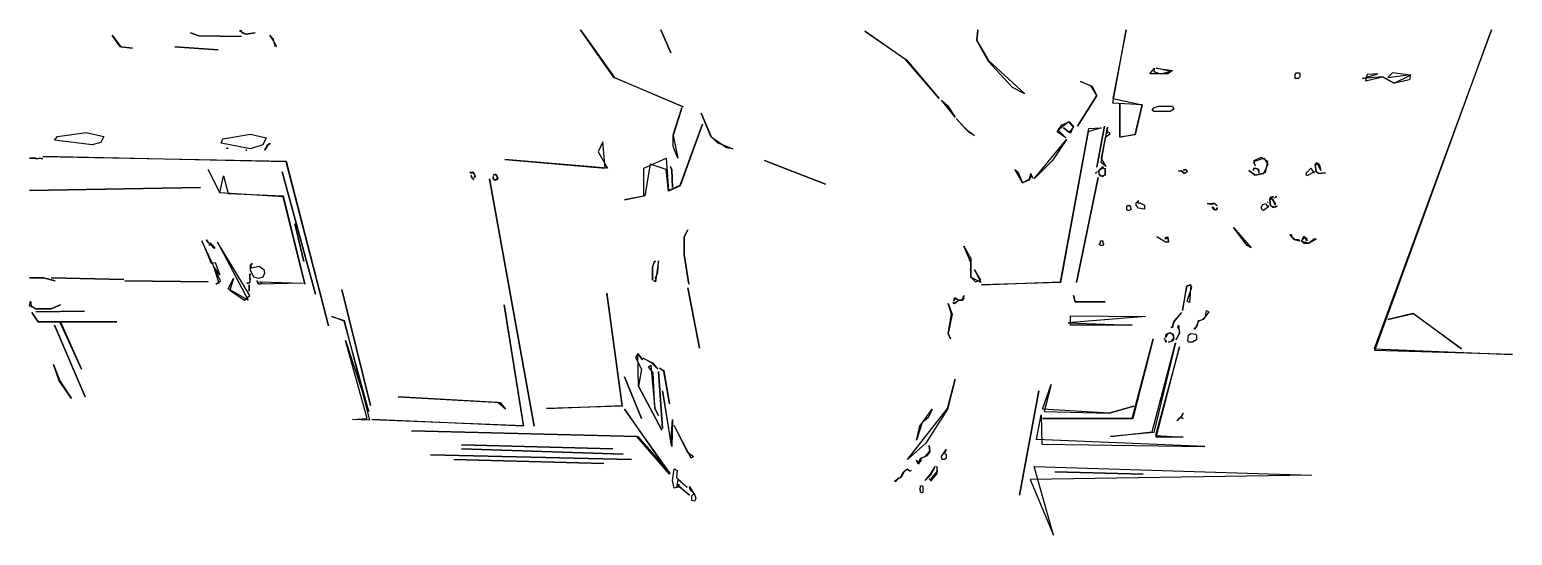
# Model space of a CAD drawing. Header units: metres. Extents: x 0 to 76.8, y 17 to 43.2.
import ezdxf

# ---------------------------------------------------------------- set-up
doc = ezdxf.new("R2010")
doc.units = ezdxf.units.M

msp = doc.modelspace()

# ---------------------------------------------------------------- linework, layer by layer
for points in [[(10.96, 42.8), (8.76, 42.84), (8.32, 43), (8.76, 42.84)], [(10.88, 43.08), (10.92, 43.16), (11, 43), (11.2, 42.92), (11.68, 43), (11.2, 42.92)], [(33.84, 39.16), (30.24, 40.68), (28.52, 43.16), (30.28, 40.68)], [(33.2, 41.96), (32.68, 43.16)], [(47.08, 39.6), (45.36, 41.6), (43.24, 43.08), (45.4, 41.6)], [(51.52, 39.84), (50.88, 40.16), (49.64, 41.52), (49.04, 42.6), (49.08, 43.16), (49.04, 42.6), (49.64, 41.56)], [(56.44, 37.6), (56.44, 39.32), (56.44, 37.6), (57.24, 37.76), (57.6, 39.28), (56.08, 39.36), (56.76, 43.16), (56.08, 39.6), (57.6, 39.28), (57.24, 37.72)], [(69.64, 26.56), (75.68, 43.16), (69.6, 26.64), (76.76, 26.36)], [(5.32, 42.2), (4.68, 42.28), (4.28, 42.88), (4.72, 42.28)], [(9.76, 42.12), (7.52, 42.28)], [(12.72, 42.28), (12.64, 42.56), (12.44, 42.88), (12.6, 42.68), (12.6, 42.6), (12.76, 42.32)], [(58, 40.88), (58.24, 41.16), (58.2, 41), (58.52, 40.88), (59.04, 41), (58.32, 41.16), (59.16, 41.04), (58.92, 40.88)], [(65.52, 40.64), (65.52, 40.84), (65.56, 40.92), (65.72, 40.92), (65.76, 40.88), (65.76, 40.72), (65.68, 40.64)], [(71.48, 40.84), (71.44, 40.56), (70.64, 40.4), (70.04, 40.72), (69, 40.64), (69.8, 40.88), (69.24, 40.84), (69.16, 40.52), (70.04, 40.72), (70.64, 40.4), (71.48, 40.8), (70.56, 40.92), (70.32, 40.68)], [(54.24, 38.16), (55.24, 39.76), (54.96, 40.24), (54.4, 40.48), (55, 40.24), (55.24, 39.76)], [(47.92, 38.64), (47.2, 39.52), (47.52, 39.24)], [(58.12, 39), (58.2, 39.12), (58.44, 39.2), (59.16, 39.2), (59.24, 39.04), (59.04, 38.92), (58.2, 38.92)], [(33.56, 36.52), (33.32, 37.12), (33.32, 37.72), (33.76, 39.12), (33.32, 37.68)], [(36.4, 37), (36.08, 37.04), (35.28, 37.6), (34.76, 38.84), (35.28, 37.64), (35.6, 37.32)], [(48.92, 37.68), (48.64, 37.84), (47.96, 38.56), (48.44, 38.04)], [(53.64, 37.56), (53.2, 37.88), (53.44, 38.24), (53.84, 38.4), (54.04, 38.16), (53.88, 37.8), (53.52, 38.08), (53.84, 37.84), (54.04, 38.12), (53.8, 38.4), (53.24, 37.96)], [(3.84, 37.64), (3.68, 37.32), (3.24, 37.2), (1.28, 37.44), (1.44, 37.64), (2.92, 37.84)], [(9.92, 37.28), (10, 37.52), (11.44, 37.76), (12.24, 37.56), (12.08, 37.2), (11.44, 37)], [(30.8, 34.36), (31.8, 34.56), (31.8, 36), (32.96, 36.52), (33.08, 34.84), (33.68, 35.12), (34.84, 38.28), (33.68, 35.08), (33.08, 34.8), (32.96, 35.92), (32.12, 36.2), (31.84, 34.56)], [(49.28, 29.96), (53.36, 30.12), (54.84, 38.04), (55.48, 38.08), (54.8, 37.88), (53.36, 30.08)], [(55.24, 36.04), (55.64, 38.16)], [(55.72, 36.08), (55.48, 36.28), (55.8, 38.12), (55.76, 37.8), (55.88, 37.88), (55.92, 37.76), (55.68, 37.56), (55.48, 36.52)], [(10.24, 37), (10.2, 37.04), (10.24, 37.04)], [(11.2, 36.92), (11.24, 36.92)], [(12.16, 36.92), (12.32, 37.2), (12.44, 37.28), (12.44, 37.24), (12.4, 37.24), (12.28, 37.12), (12.28, 37.08)], [(29.92, 36), (24.6, 36.44), (29.8, 36), (29.68, 37.36), (29.44, 36.84)], [(52, 35.44), (53.68, 37.48), (52.96, 36.4)], [(0.68, 36.48), (0.52, 36.52), (0.4, 36.48), (0.32, 36.52), (0, 36.52), (0.32, 36.52), (0.36, 36.48), (0.52, 36.52)], [(15.48, 27.84), (13.28, 36.32), (0.68, 36.6), (13.28, 36.36)], [(33.28, 35), (33.24, 35.92), (33.16, 36.08), (33.24, 35.92)], [(41.2, 35.16), (38.04, 36.4)], [(55.44, 35.56), (55.32, 35.84), (55.56, 36.08), (55.6, 35.96), (55.52, 36), (55.36, 35.84), (55.36, 35.68), (55.56, 35.56), (55.68, 35.68), (55.68, 36), (55.68, 35.64)], [(63.12, 35.88), (63.44, 35.64), (63.88, 35.72), (64.12, 36.2), (63.92, 36.52), (63.36, 36.32), (63.44, 36.12), (63.4, 36.4), (63.76, 36.56), (64.08, 36.36), (63.96, 35.76), (63.44, 35.64)], [(67.08, 35.76), (66.72, 35.72), (66.6, 35.8), (66.56, 36.16), (66.64, 36.28), (66.76, 36.2), (66.84, 35.88), (66.68, 36.24), (66.56, 36.12), (66.6, 35.84), (66.72, 35.72)], [(14.24, 30), (13.12, 34.52), (9.84, 34.72), (9.24, 35.92), (9.84, 34.72), (10.04, 35.6), (10.28, 34.68), (13.12, 34.56)], [(14.8, 29.48), (13.08, 35.8)], [(23.08, 35.56), (23, 35.52), (23.08, 35.56), (23, 35.72), (22.92, 35.8), (22.84, 35.72), (22.8, 35.8), (22.88, 35.76), (22.96, 35.8)], [(23, 35.4), (22.96, 35.44), (22.92, 35.44), (22.92, 35.48), (22.84, 35.56), (22.88, 35.6), (22.84, 35.64), (22.88, 35.6), (22.88, 35.52)], [(26.12, 22.64), (23.8, 35.44)], [(24.08, 35.36), (24, 35.44), (24, 35.56), (24, 35.48), (24.12, 35.36), (24.24, 35.52), (24.12, 35.68), (24, 35.64), (24.16, 35.68), (24.24, 35.48), (24.2, 35.4)], [(51.92, 35.48), (51.84, 35.68), (51.76, 35.4), (51.4, 35.24), (51, 35.92), (51.16, 35.8), (51.4, 35.24), (51.76, 35.44), (51.84, 35.72)], [(54.2, 30.08), (55.32, 35.52)], [(55.2, 35.72), (55.2, 35.76), (55.24, 35.8), (55.2, 35.76)], [(59.92, 35.8), (59.76, 35.72), (59.64, 35.84), (59.48, 35.84), (59.64, 35.88), (59.8, 35.72), (59.92, 35.84), (59.84, 35.92), (59.76, 35.88), (59.76, 35.92), (59.88, 35.92)], [(63.64, 35.76), (63.64, 35.84), (63.56, 35.96), (63.44, 36), (63.36, 35.92), (63.36, 35.88), (63.36, 35.96), (63.4, 36), (63.6, 35.96), (63.64, 35.88)], [(66.12, 35.6), (66.08, 35.68), (66.12, 35.8), (66.16, 35.8), (66.32, 36), (66.48, 35.76), (66.52, 35.8)], [(8.84, 35), (0, 34.84)], [(56.84, 33.8), (56.8, 33.84), (56.8, 34), (56.84, 34.08), (56.88, 34.04), (56.92, 34.08), (57, 34), (57, 33.92), (57.04, 33.88), (56.92, 33.8)], [(57.72, 33.88), (57.4, 33.92), (57.28, 34.08), (57.28, 34.2), (57.4, 34.32), (57.36, 34.24), (57.44, 34.16), (57.48, 34.2), (57.72, 34.08)], [(61.48, 34.04), (61.32, 34.16), (61.24, 34.16), (61.2, 34.12), (60.96, 34.16), (61.08, 34.16), (61.12, 34.12), (61.16, 34.16), (61.36, 34.16)], [(61.24, 33.92), (61.24, 34), (61.28, 33.96), (61.28, 33.92), (61.36, 33.84), (61.4, 33.84), (61.48, 33.92), (61.48, 33.96), (61.48, 33.88), (61.44, 33.84), (61.32, 33.84)], [(63.88, 33.8), (63.8, 33.84), (63.76, 33.96), (63.84, 34.12), (64, 34.16), (64.04, 34.08), (64.16, 34), (64.12, 34.04), (64.08, 33.96)], [(64.08, 34.24), (64.12, 34.24)], [(64.48, 33.96), (64.24, 34.04), (64.2, 34.4), (64.28, 34.52), (64.4, 34.52), (64.32, 34.52), (64.2, 34.36), (64.24, 34.08), (64.36, 33.96), (64.6, 34.04)], [(64.48, 34.08), (64.48, 34.12), (64.44, 34.16), (64.4, 34.28), (64.32, 34.36), (64.32, 34.4), (64.36, 34.4), (64.36, 34.36), (64.48, 34.16)], [(64.44, 34.44), (64.52, 34.52), (64.56, 34.52), (64.52, 34.52)], [(14.2, 31.16), (13.72, 33.12)], [(9.8, 30.04), (9.64, 30), (9.88, 30.16), (8.92, 32.24), (9.4, 31.08), (9.6, 31.12), (9.84, 30.48), (9.52, 30.92)], [(9.6, 31.88), (9.56, 31.84), (9.36, 32.04), (9.28, 32), (9.36, 32.08), (9.2, 32.16), (9.16, 32.28), (9.28, 32.12), (9.36, 32.12)], [(34.12, 30), (33.88, 31.52), (33.88, 32.44), (34.08, 32.8), (33.88, 32.44), (33.88, 31.52)], [(55.44, 32), (55.36, 32.08), (55.4, 32.08), (55.44, 32.12), (55.44, 32.24), (55.56, 32.24), (55.56, 32.12), (55.6, 32.08), (55.6, 32.04), (55.56, 32)], [(58.96, 32.16), (58.8, 32.16), (58.36, 32.44), (58.84, 32.16), (58.96, 32.2), (58.92, 32.4), (58.8, 32.32), (58.8, 32.4), (58.92, 32.44)], [(63.24, 31.88), (63.04, 32), (62.32, 32.92)], [(65.76, 32.24), (65.68, 32.28), (65.48, 32.28), (65.24, 32.56), (65.28, 32.52), (65.32, 32.56), (65.32, 32.48), (65.52, 32.28)], [(65.84, 32.2), (65.96, 32.48), (66.12, 32.36), (66.12, 32.24), (66, 32.44), (65.84, 32.24), (65.96, 32.12), (66.2, 32.12), (66.52, 32.36), (66.6, 32.32), (66.24, 32.12)], [(11.32, 29.16), (10.28, 29.76), (10.56, 30.28), (10.36, 29.68), (11.12, 29.16), (11.4, 29.4), (9.72, 32.16)], [(49.24, 30.08), (48.72, 30.36), (48.72, 31.12), (48.36, 31.96), (48.72, 31.32), (48.72, 30.36), (48.96, 30.12), (49.24, 30.2), (48.92, 30.76)], [(12.08, 30.36), (11.84, 30.28), (11.6, 30.36), (11.44, 30.72), (11.44, 31), (11.52, 31.08), (11.44, 30.96), (11.48, 30.84), (11.88, 30.92), (12.12, 30.76), (12.16, 30.56)], [(32.24, 30.2), (32.24, 30.88), (32.36, 31.2), (32.4, 31.16), (32.32, 31.12), (32.24, 30.88)], [(32.4, 30.12), (32.32, 30.16), (32.44, 30.2), (32.4, 30.32), (32.52, 30.6), (32.56, 31.2)], [(1.32, 30.16), (0.72, 30.32), (0, 30.32), (0.72, 30.32)], [(1.12, 30.32), (4.88, 30.24)], [(9.24, 30.12), (4.92, 30.16)], [(11.24, 30.04), (11.32, 30.04), (11.4, 30.12), (11.44, 30.24), (11.4, 30.28), (11.4, 30.48), (11.44, 30.52), (11.4, 30.48), (11.4, 30.28), (11.44, 30.24), (11.4, 30.2), (11.4, 30.08), (11.36, 30.04)], [(11.36, 29.64), (11.36, 29.96)], [(11.76, 30.16), (11.88, 30), (12.04, 30.04), (11.92, 30.12), (14.16, 30.04), (11.84, 30)], [(59.68, 28.64), (59.92, 29.92), (60.12, 29.96), (60.04, 29.04), (59.92, 29.12), (60.16, 29.84), (60.08, 29.96), (59.88, 29.84)], [(17.64, 23.72), (16.16, 29.72)], [(26.76, 23.56), (30.68, 23.72), (29.88, 29.52), (30.68, 23.68)], [(34.68, 26.68), (34.08, 29.8)], [(47.8, 29.04), (47.88, 29), (48.08, 29.16), (47.92, 29.28), (47.84, 29.12), (47.88, 29.28), (48.08, 29.16), (48.28, 29.16), (48.36, 29.4), (48.32, 29.16), (48.12, 29.16), (47.88, 29)], [(55.68, 29.08), (54.12, 29.08), (54.04, 29.4), (54.12, 29.08)], [(0, 28.88), (0.04, 29.12), (0.08, 28.88), (0.32, 28.72), (1.12, 28.72), (1.6, 28.92), (1.12, 28.72), (0.32, 28.72)], [(4.52, 28.04), (1.6, 28.04), (2.68, 25.6), (1.56, 28.04), (0.44, 28.04), (0.12, 28.52), (0.44, 28.04)], [(0.32, 28.56), (2.84, 28.6)], [(24.56, 28.92), (25.56, 22.64), (17.72, 23), (25.56, 22.68)], [(47.68, 27.16), (47.56, 27.44), (47.72, 28.44), (47.56, 29), (47.76, 28.44), (47.56, 27.44)], [(59.08, 27.76), (59.16, 27.8), (59.24, 28.08), (59.64, 28.52), (59.24, 28.04), (59.16, 27.76)], [(60.32, 27.64), (60.28, 27.72), (60.44, 27.8), (60.52, 28.12), (60.72, 28.16), (60.88, 28.32), (60.92, 28.64), (61.04, 28.56), (60.76, 28.16), (60.52, 28.08)], [(74.12, 26.64), (71.6, 28.48), (70.32, 28.16), (71.64, 28.48)], [(2.88, 24.16), (1.28, 27.88)], [(17.6, 22.96), (16.72, 23), (17.48, 23.04), (16.36, 27.08), (17.56, 23.4), (16.28, 28.08), (15.64, 28.32), (16.28, 28.12)], [(53.76, 28), (57.08, 27.88), (53.88, 27.88), (53.88, 28.36), (57.76, 28.32)], [(59.36, 27.12), (59.52, 27.48), (59.52, 27.64), (59.44, 27.76), (59.48, 27.88), (59.52, 27.48)], [(52.44, 23.04), (57.08, 23.04), (58.16, 27.16), (57.12, 23.04)], [(55.96, 22.12), (58.12, 22.36), (59.32, 26.96), (58.2, 22.32)], [(58.84, 27), (58.8, 27.04), (58.8, 27.12), (58.72, 27.2), (58.8, 27.12), (58.8, 27.08), (58.84, 27.04)], [(58.96, 27), (59.12, 27.04), (59.24, 27.2), (59.2, 27.36), (59.04, 27.48), (58.92, 27.44), (58.8, 27.24), (58.84, 27.4), (59.04, 27.48), (59.2, 27.4), (59.24, 27.16), (59.16, 27.04)], [(60, 27), (59.96, 27.08), (60, 27.36), (60.12, 27.44), (60.36, 27.4), (60.4, 27.36), (60.4, 27.12), (60.2, 27)], [(32.72, 22.44), (31.52, 24.72), (31.48, 26.4), (31.72, 26.08), (31.48, 26.4), (31.36, 26.2), (31.68, 25.6), (31.52, 24.72)], [(32.52, 25.6), (32.2, 25.92), (31.76, 26.16), (32.24, 25.92)], [(58.32, 22.08), (59.52, 26.76), (58.28, 22.16), (59.72, 22.08)], [(2.16, 24.08), (1.52, 25), (1.24, 25.84), (1.56, 25)], [(32.56, 23.2), (32.36, 23.56), (32.28, 25.4), (32.04, 25.72), (32.16, 25.8), (32.36, 23.56)], [(32.76, 22.52), (32.56, 25.48)], [(33.12, 23.8), (32.84, 25.48), (32.6, 25.64), (32.84, 25.52)], [(31.68, 23.04), (30.8, 25.2)], [(45.44, 20.92), (47.52, 23.56), (47.92, 25.08), (47.52, 23.52), (46.4, 21.76)], [(52.44, 23.52), (52.88, 24.8), (52.52, 23.4), (55.88, 23.32), (57.16, 23.68), (55.88, 23.32)], [(24.64, 23.52), (24.24, 23.88), (19.08, 24.16), (24.36, 23.88)], [(33.24, 21.6), (32.76, 24.48), (33.2, 21.76), (33.28, 23)], [(51.24, 19.08), (52.24, 24.48)], [(33.16, 20.2), (30.8, 23.52), (33.12, 20.16), (31.44, 22.12), (19.76, 22.4), (31.48, 22.12)], [(45.92, 21.92), (46.08, 22.64), (46.72, 23.52), (46.52, 23.08), (46.2, 22.84)], [(60.84, 21.6), (52.12, 21.96), (52.36, 23.24), (52.4, 21.72)], [(59.4, 22.92), (59.44, 23), (59.64, 23.16), (59.72, 23.32), (59.64, 23.16), (59.64, 23.08), (59.72, 23.04), (59.56, 23.08)], [(34.24, 21), (33.36, 22.68), (34.04, 21.32), (34.36, 21.08)], [(30.2, 21.48), (22.36, 21.68)], [(46, 20.68), (45.92, 20.88), (46.04, 20.76), (46.12, 21), (46.36, 21.08), (46.6, 21.36), (46.56, 21.64), (46.6, 21.32), (46.44, 21.12), (46.12, 20.96), (46.16, 20.88)], [(31.16, 20.92), (20.76, 21.16)], [(29.72, 20.72), (21.96, 20.92)], [(30.72, 21.2), (22.36, 21.48)], [(47.24, 20.92), (47.2, 21.08), (47.44, 21.44), (47.36, 21.24), (47.44, 21.2), (47.44, 21), (47.36, 20.92)], [(34.04, 19.48), (33.56, 19.88), (33.48, 19.48), (33.36, 19.44), (33.28, 19.84), (33.36, 20.44), (33.52, 20.36), (33.48, 20)], [(44.8, 19.76), (44.8, 19.84), (45.08, 20), (45.24, 20.28), (45.44, 20.44), (45.56, 20.32), (45.64, 20.36), (45.56, 20.32), (45.44, 20.4), (45.28, 20.32), (45.12, 20), (44.96, 19.96)], [(46.36, 19.84), (46.64, 20.16), (46.88, 20.56), (46.64, 20.12)], [(46.64, 19.8), (46.68, 19.84), (46.56, 19.92), (46.64, 19.88), (47, 20.32), (46.96, 20.56), (46.96, 20.2)], [(51.8, 19.88), (53, 17), (52, 20.56), (66.36, 20.12)], [(53.08, 20.28), (57.64, 20.16)], [(34.16, 19.08), (33.6, 19.52), (33.56, 19.48), (33.6, 19.64), (33.6, 19.56)], [(34.44, 18.76), (34.28, 18.8), (34.28, 19.04), (34.4, 19.16), (34.2, 19.36), (34.16, 19.52), (34.44, 19.08), (34.48, 18.92)], [(46.2, 19.2), (46.12, 19.24), (46.12, 19.36), (46.08, 19.4), (46.12, 19.48), (46.12, 19.56), (46.2, 19.56), (46.24, 19.52), (46.24, 19.24)]]:
    msp.add_lwpolyline(points, close=True)

doc.saveas('drawing.dxf')
